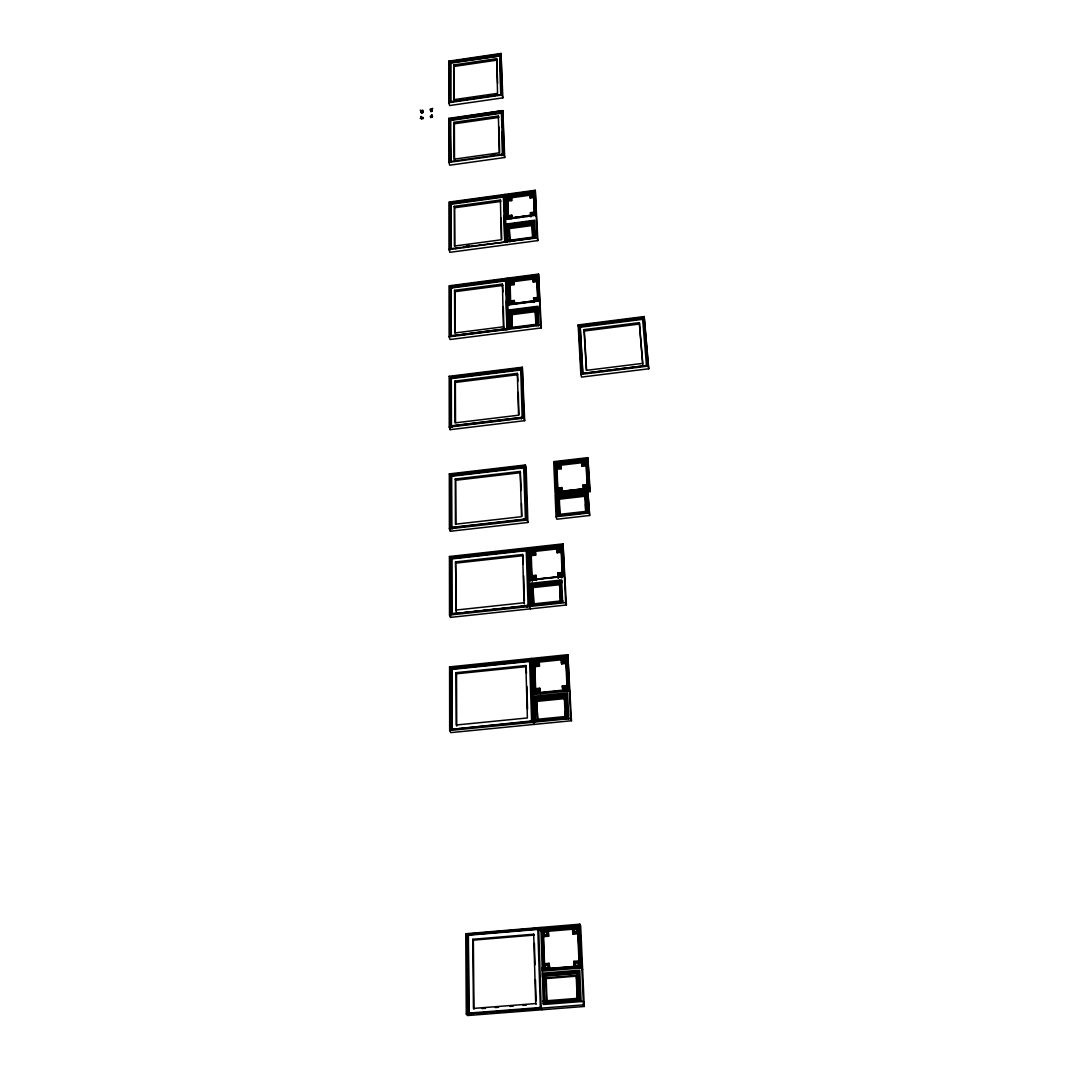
<?xml version="1.0" encoding="UTF-8"?>
<svg xmlns="http://www.w3.org/2000/svg" width="1069" height="1069" viewBox="0 0 1069 1069"><rect width="100%" height="100%" fill="white"/><g stroke="black" fill="none" stroke-linecap="round" stroke-linejoin="round"><path stroke-width="1.5" d="M432.237 117.243L432.25 116.08L430.313 116.334L430.66 117.47L432.237 117.243L431.903 114.944L431.462 116.187M432.277 111.336L432.29 110.174L430.713 110.401L430.7 111.564L432.277 111.336L431.943 109.038L432.731 108.343M430.66 117.47L430.673 116.307M422.161 117.523L421.026 116.494L421.36 118.806L422.95 118.579L422.95 117.416L420.211 118.365M423.017 112.085L422.656 110.374L421.079 110.601L421.44 111.737L423.017 111.51L423.003 112.673L421.427 112.9L420.304 110.134M421.36 118.806L421.026 116.494M421.427 112.9L421.44 111.737M577.768 999.849L577.995 1001.332L577.768 999.849L545.711 1002.348L545.564 1003.19M544.482 969.81L544.629 969.008L578.489 966.282L578.703 967.752L580.961 967.579L580.52 964.612L579.558 965.053L580.855 965.294M645.449 365.692L583.554 373.322M565.701 717.58L565.902 718.983L565.701 717.58L536.451 720.987M530.411 721.067L530.612 722.457L530.411 721.067L452.721 729.245M586.026 512.492L558.9 515.565M560.637 602.288L532.709 605.268M561.639 576.378L561.826 577.728L561.639 576.378L532.028 579.598L532.228 580.948L532.028 579.598M586.667 488.533L586.934 489.562M526.923 605.495L527.124 606.845L526.923 605.495L452.441 613.86M557.871 491.847L561.319 491.687M452.428 527.324L452.628 528.634L452.428 527.324L524.318 519.173L524.518 520.496M500.265 54.118L501.294 94.513L449.581 101.969L449.514 61.601L500.265 54.118L500.773 95.208L499.864 59.236M521.258 417.404L521.431 418.687L521.258 417.404L452.16 425.743L452.347 427.012L452.16 425.743M511.142 328.236L536.237 324.896M505.851 328.918L506.171 330L506.145 329.292L502.871 329.706M431.929 110.187L431.488 111.443M539.257 1008.455L539.057 1007.626L539.257 1008.455L541.529 1008.281L466.284 1013.973L467.42 1015.55L584.275 1006.477L580.667 925.968L579.852 924.177L465.75 933.731L466.284 1013.973L583.447 1004.86L584.275 1006.477M510.488 303.997L537.079 300.429M502.016 131.567L502.59 154.203L502.069 112.499M534.259 724.408L532.322 721.388L450.69 729.446L449.675 730.501L450.744 732.626L571.474 720.747L567.853 654.682L449.581 666.896L449.675 730.501L570.699 718.568L571.474 720.747M502.443 153.629L503.111 152.947L503.419 154.096L449.688 161.646L448.873 162.381L449.742 165.201L504.728 157.517L502.831 110.615L448.82 118.352L448.873 162.381L503.98 154.671L504.728 157.517M450.196 248.583L451.038 248.462L449.835 247.473L450.196 249.892L449.755 202.616L504.194 195.159L505.69 242.489L504.648 240.725L503.539 197.11L504.221 196.429L504.528 197.565L504.194 195.159L505.009 194.411L506.238 241.915L449.849 248.796L448.993 249.558L449.889 252.324L537.854 240.592L535.275 190.269L448.927 202.094L448.993 249.558L537.146 237.786L537.854 240.592M525.36 464.975L527.07 520.002L526.095 519.28L450.33 527.872L449.394 528.808L450.383 531.24L527.899 522.487L526.162 467.527L525.36 464.975L449.314 473.888L449.394 528.808L527.07 520.002L527.899 522.487M644.179 316.558L648.268 366.092L647.293 365.464L581.723 373.549L580.855 374.404L581.523 377.076L648.789 368.792L644.179 316.558L578.142 324.936L580.855 374.404L648.268 366.092L648.789 368.792M534.634 214.094L534.46 191.017L505.864 194.932L506.479 218.61L535.382 214.709L535.663 215.831L535.328 213.412L534.634 214.094L535.622 214.548M504.648 240.725L505.343 240.057L505.65 241.166M533.792 236.824L534.5 236.155L534.794 237.278L533.792 236.824L533.271 222.953L533.966 222.272M522.313 367.215L523.89 418.073L522.955 417.418L450.156 426.21L449.247 427.079L450.209 429.658L524.692 420.678L522.313 367.215L449.18 376.315L449.247 427.079L523.89 418.073L524.692 420.678M451.746 335.8L505.984 328.744M541.315 327.929L540.58 325.203L449.127 336.842L449.047 285.811L538.562 274.078L541.315 327.929L450.049 339.514L449.127 336.842L449.996 336.027L507.615 328.691L508.51 329.279L507.187 278.194L506.345 278.982L507.935 329.773L507.895 328.357L506.853 327.929L505.664 281.013L506.372 280.345M537.052 276.911L537.774 276.243L538.068 277.352L537.052 276.911L537.934 299.627L539.017 301.458L537.72 274.88L508.069 278.755L509.058 305.32L508.71 302.834L509.9 303.81L509.018 303.93M537.934 299.627L538.669 298.959L538.963 300.055M506.853 327.929L507.575 327.274L507.895 328.357M537.894 324.829L509.378 328.464L508.911 310.705L537.213 307.07L538.188 325.925L538.135 324.508L537.092 324.067L536.531 309.128L537.266 308.473L537.56 309.569L535.796 309.796L535.743 308.393M537.092 324.067L537.841 323.413L538.135 324.508M521.431 368.057L523.275 418.46L523.222 416.937L522.153 416.522L520.737 370.181L521.472 369.527L521.792 370.596L521.431 368.057L450.062 376.929L449.18 376.315M469.879 1013.011L470.106 1013.84L469.879 1013.011L539.057 1007.626M522.153 416.522L522.901 415.894L523.222 416.937M642.656 319.484L643.458 318.816L643.672 319.925L642.656 319.484L646.451 365.17L647.373 365.063L647.173 363.968L646.451 365.17M449.314 473.888L450.236 474.569L524.451 465.87L526.429 520.282L526.376 518.625L525.413 518.732L523.716 468.088L524.491 467.46M586.2 460.766L587.015 460.151L587.282 461.18L586.2 460.766L587.803 487.825L588.752 487.705L588.845 489.335L586.921 458.548L554.691 462.329L555.96 492.074L588.578 488.319M588.231 513.28L588.137 511.623L587.041 511.236L586.093 493.798L586.921 493.183L587.188 494.199L585.277 494.426L584.917 491.767L585.237 493.597L558.325 496.684L557.991 494.867L558.325 496.684M527.004 548.718L529.102 606.631L529.035 604.867L528.059 604.974L526.255 551.016L527.057 550.415L527.391 551.39L527.004 548.718L450.383 557.243L449.434 556.508L449.514 615.063L450.543 617.374L566.396 605.001L563.016 543.867L449.434 556.508M587.041 511.236L587.87 510.621L588.137 511.623M561.332 547.114L562.16 546.513L562.454 547.502L561.332 547.114L562.735 575.884L563.71 575.777L563.403 574.815L562.735 575.884M561.706 600.885L562.535 600.297L562.842 601.259L561.706 600.885L560.904 582.298L561.733 581.71M450.637 669.127L449.581 666.896L450.583 667.711L530.411 659.479L532.669 722.256L532.616 720.332L531.587 720.439L529.636 661.871L530.478 661.31L530.812 662.219M533.805 692.605L534.821 692.498L533.458 691.71L533.859 694.489L532.429 659.266L566.877 655.711L568.708 690.975L568.628 689.091L567.452 688.757L566.102 658.116L566.958 657.555M567.452 688.757L568.32 688.195L568.628 689.091M566.61 693.875L567.973 718.782L567.88 716.858L566.69 716.524L565.822 696.307L566.69 695.759L566.998 696.654L566.61 693.875L533.631 697.175L534.727 722.056L534.326 719.263L535.703 720.038L534.674 720.132M508.176 218.383L533.805 214.856M566.69 716.524L567.572 715.976L567.88 716.858M537.827 930.15L539.11 930.404L537.827 930.15L540.339 1006.691L541.475 1006.61L541.101 1005.956L540.339 1006.691M577.941 928.052L579.211 928.32L577.941 928.052L579.558 965.053M580.173 998.834L578.863 998.593L577.808 974.126L578.77 973.699M578.863 998.593L579.839 998.179M448.739 61.16L501.04 53.45L502.844 97.867L449.635 105.537L448.793 102.664L448.739 61.16L449.555 64.046M450.704 102.437L450.624 63.205L499.784 55.962L450.45 62.617L449.514 61.601M496.711 58.661L497.539 93.364L453.857 99.671L453.737 64.968L496.711 58.661L497.633 83.235M454.272 99.444L454.138 66.425L497.085 60.118M449.581 101.969L501.294 94.513M448.793 102.664L502.109 94.981L501.04 53.45M430.526 110.414L430.366 109.265L431.943 109.038L432.29 110.174M449.608 118.819L502.831 110.615L503.98 154.671L503.138 154.163L502.042 111.323L502.336 112.472L449.955 119.969L449.608 118.819L449.688 161.646M451.372 119.755L451.212 118.592L451.546 120.329L500.746 113.301L500.439 111.55L500.746 113.301M449.955 121.144L450.744 121.038L450.837 161.446L449.955 119.969M453.951 122.347L498.395 116L498.769 117.43L454.365 123.777L453.951 122.347L454.084 159.161L499.276 152.84L498.395 116M491.593 155.393L494.827 154.938M449.755 202.616L450.116 203.738L451.773 204.152L502.844 197.15L502.524 195.386L502.844 197.15M504.501 196.295L451.599 203.591L451.412 202.388L451.759 203.511M505.864 194.932L506.171 196.068L507.855 196.469L533.097 193.021L532.79 191.244L533.097 193.021M534.741 192.153L507.695 195.908L507.534 194.705L507.828 195.841M506.198 197.337L507.04 197.217L505.891 196.202L506.198 197.337L506.171 196.068M511.276 199.181L507.521 199.703L507.895 201.106L511.663 200.598L511.196 196.335L511.57 197.738L530.117 195.213L530.224 198.059L533.992 197.551L533.631 196.135L529.863 196.643L529.756 193.796L530.117 195.213M454.258 206.344L500.412 200.037L500.8 201.44L454.686 207.747L454.258 206.344L454.405 246.044L501.361 239.763L500.412 200.037M509.592 216.927L512.118 216.593L511.744 215.19L507.949 215.697L508.336 217.101L507.895 201.106M530.919 216.967L530.451 212.651L534.246 212.13M530.558 215.55L508.029 218.597L507.441 196.843L533.525 193.275L534.366 215.043L531.827 215.377M510.06 218.651L514.83 218.009M518.024 217.568L522.794 216.927M525.988 216.499L530.758 215.844M505.664 219.372L536.25 215.243M505.784 224.116L534.741 220.201L535.435 238.013M506.639 224.65L533.925 220.962L534.553 237.478L507.08 241.14L506.639 224.65L506.987 227.069L507.828 226.949L506.679 225.947L506.987 227.069M506.947 225.773L534.206 222.098M508.51 225.626L508.336 224.423L508.657 226.187L532.536 222.98L532.228 221.203L532.562 223.621L534.259 223.394M509.191 227.162L509.94 241.647L509.191 227.162L532.068 224.089L532.923 238.574M509.579 228.566L532.429 225.492M466.164 245.91L469.398 245.482M509.552 240.258L532.549 237.171L532.068 224.089M508.203 240.832L507.04 239.83L508.203 240.832L507.681 226.387M455.14 248.583L458.401 248.142M463.278 247.487L468.155 246.845M471.416 246.404L474.676 245.964M479.553 245.322L484.444 244.667M487.691 244.226L490.952 243.799M495.829 243.144L499.089 242.703M510.675 241.166L515.485 240.512M518.692 240.084L523.489 239.443M526.696 239.015L531.507 238.374M449.996 336.027L449.902 286.372L506.345 278.982L506.653 280.091L504.942 281L451.987 287.922L451.626 286.145L451.813 287.374L504.782 280.439L504.608 279.209L504.942 281M508.069 278.755L508.39 279.864L510.127 280.319L538.014 275.989L538.068 277.352M510.113 279.637L509.806 278.528L509.98 279.771L536.157 276.337L535.983 275.107L536.304 276.898M450.276 288.83L451.131 288.71L451.238 335.559L449.996 334.61L451.238 335.559M513.695 283.272L509.793 283.779L510.18 285.156L514.082 284.648L513.601 280.198L513.989 281.575L533.217 279.076L533.324 282.136L537.239 281.628L536.879 280.252L532.963 280.759L532.843 277.686M503.325 306.79L503.846 328.143L503.432 326.793L454.726 332.993L454.566 290.314L502.417 284.06L502.978 291.997M454.566 290.314L455.02 291.663L502.818 285.436M511.957 302.18L514.577 301.846L514.189 300.469L510.26 300.977L510.648 302.353L510.18 285.156M534.086 302.46L533.591 297.97L537.533 297.449M508.737 304.224L538.723 300.349M512.439 304.184L517.396 303.543M520.697 303.115L525.667 302.474M528.968 302.046L533.925 301.405M507.882 305.026L539.631 300.937M508.016 310.117L538.068 306.255L538.803 325.43M508.911 310.705L509.232 311.801L537.507 308.166L537.56 309.569M510.995 312.268L510.661 310.478L510.995 312.268L535.769 309.088L535.449 307.297L535.622 308.54M509.272 313.204L510.14 313.083L508.951 312.108L509.272 313.204L509.232 311.801M536.184 325.724L535.81 324.375L511.944 327.408L511.557 313.324L535.288 310.277L536.13 324.161M511.557 313.324L511.957 314.687L535.649 311.64M510.541 328.009L509.338 327.047L510.541 328.009L509.98 312.536M455.394 335.746L451.933 335.626M460.298 335.118L465.215 334.49M468.489 334.076L473.407 333.448M476.68 333.034L481.584 332.406M484.858 331.991L489.776 331.363M493.05 330.949L497.967 330.321M514.563 328.21L511.289 328.076M519.24 327.622L523.917 327.02M527.03 326.633L531.707 326.032M581.723 373.549L579.077 325.537L579.331 326.633L643.551 318.495L643.338 317.386L579.077 325.537L578.142 324.936L578.797 327.675M581.028 326.579L580.868 325.31L581.162 327.127L641.801 319.444L641.747 318.722M639.329 322.651L642.603 363.393L586.346 370.355L584.008 329.64L639.329 322.651L642.87 364.756M584.008 329.64L584.329 331.002L639.596 324.027M450.209 429.658L450.062 376.929L452.227 378.493L519.975 370.088L519.628 368.284L519.975 370.088M519.948 369.353L521.752 369.126M452.227 377.758L451.853 376.716L452.04 377.972L519.815 369.553M451.332 379.335L450.076 378.399L451.332 379.335L451.439 425.609L450.156 424.687L451.439 425.609M517.356 373.362L518.572 415.2L455.06 422.883L454.913 381.098L517.356 373.362L517.944 381.125M454.913 381.098L455.367 382.421L517.757 374.684M582.819 373.028L581.643 372.065L582.819 373.028L580.307 327.956L579.157 326.967L579.411 328.063L579.331 326.633M588.658 373.054L583.647 373.121M593.536 372.453L596.796 372.052M601.673 371.451L604.92 371.037M609.811 370.435L614.688 369.834M617.935 369.433L624.443 368.631M627.703 368.23L632.581 367.629M635.841 367.228L640.719 366.627M453.991 426.063L458.935 425.462M463.866 424.861L468.797 424.273M472.084 423.872L477.015 423.284M480.302 422.883L485.232 422.282M490.177 421.694L495.107 421.092M498.395 420.705L503.325 420.104M508.256 419.502L513.187 418.914M516.487 418.513L521.418 417.926M590.248 491.566L587.816 457.652L553.715 461.648L555.052 492.996L589.58 489.027L590.248 491.566L586.975 491.94M450.383 531.24L450.236 474.569L452.481 476.159L522.928 467.915L522.567 466.097L522.928 467.915M522.901 467.113L524.772 466.899L524.451 465.87M554.691 462.329L556.909 463.933L585.344 460.605L585.037 458.775L585.344 460.605M585.304 459.804L587.188 459.59L587.282 461.18M452.481 475.358L452.093 474.355L452.294 475.652L522.768 467.394M556.869 463.131L556.575 462.115L556.762 463.425L585.211 460.084M451.559 477.055L450.236 476.159L451.559 477.055L451.679 527.097L450.33 526.215L451.679 527.097M556 464.841L554.758 463.919L556 464.841L556.708 481.411M560.837 467.474L556.602 467.968L556.976 469.238L561.212 468.757L560.677 463.893L561.051 465.175L581.937 462.73L582.124 466.311L586.373 465.817L586.039 464.534L581.79 465.028L581.589 461.447L581.937 462.73M520.215 471.416L521.525 516.688L455.447 524.198L455.274 479.006L520.215 471.416L521.137 490.457M455.274 479.006L455.755 480.262L520.63 472.685M562.227 491.259L561.746 487.558L557.483 488.052L557.858 489.321L560.691 488.987M583.046 488.774L582.859 485.126L587.148 484.631M584.623 486.235L587.482 485.901M557.149 491.352L555.893 490.444L557.149 491.352L556.855 484.725M566.116 491.125L570.913 490.577M574.106 490.217L580.494 489.482M583.701 489.108L586.894 488.747M587.736 490.631L555.105 494.372L556.054 516.728L556.815 519.213L589.647 515.499L587.736 490.631L589.647 515.499M586.828 491.553L587.963 512.278L556.976 515.779L556.094 495.081L586.828 491.553L587.188 494.199M556.094 495.081L556.388 496.096L558.299 495.869M585.184 492.782L587.095 492.568M558.178 496.19L585.09 493.103M557.417 497.619L556.161 496.711L557.417 497.619L558.165 515.017L556.909 514.136L558.165 515.017M584.73 494.974L585.612 511.41L559.675 514.349L558.953 497.927L584.73 494.974L585.251 499.53M558.953 497.927L559.328 499.183L585.077 496.243M454.258 527.618L460.792 526.883M464.053 526.509L470.587 525.774M473.848 525.4L478.752 524.852M483.656 524.291L488.56 523.743M493.45 523.182L498.354 522.634M501.615 522.26L506.519 521.699M511.423 521.151L516.327 520.59M521.218 520.042L524.318 519.173M563.938 515.205L559.007 515.245M568.721 514.657L573.505 514.109M578.289 513.574L583.073 513.026M556.054 516.728L588.966 513M530.211 579.425L531.186 579.318L529.877 578.463L530.264 581.148L528.928 548.504L562.08 544.829L562.454 547.502M450.543 617.374L450.383 557.243L450.784 558.205L452.695 557.991L452.695 558.833L525.427 550.762L525.066 548.932L525.427 550.762M525.4 549.92L527.338 549.693M528.928 548.504L529.262 549.479L531.199 549.266L531.226 550.121L560.477 546.874L560.143 545.043L560.477 546.874M560.437 546.018L562.388 545.805M452.695 557.991L452.294 557.029L452.494 558.352L525.267 550.268M531.199 549.266L530.865 548.29L531.066 549.626L560.33 546.379M530.291 551.069L528.981 550.201L530.291 551.069L531.186 579.318M535.235 553.929L530.879 554.41L531.293 555.626L535.649 555.145L535.101 550.107L535.516 551.323L557.002 548.945L557.163 552.767L561.532 552.285L561.145 551.056L556.775 551.537L556.615 547.729L557.002 548.945M455.581 561.893L456.263 611.254L455.581 561.893L522.634 554.477L523.289 564.004M456.075 563.096L523.048 555.68M535.957 575.322L536.504 580.414L535.957 575.322L531.574 575.803L531.988 577.006L531.293 555.626M557.671 572.957L558.232 578.048L557.671 572.957L562.08 572.476L562.468 573.679M533.444 576.846L536.371 576.525M557.844 576.846L531.694 579.692L530.758 550.588L560.984 547.234L562.254 576.365L559.314 576.685M529.93 580.2L563.483 576.538L562.08 544.829M530.037 583.407L561.653 579.973L562.615 602.074L530.732 605.482L530.037 583.407L530.424 586.106L531.4 585.999L532.001 604.56L530.678 603.718L532.001 604.56M530.371 584.369L532.322 584.155L532.362 585.024L560.036 582.017L559.688 580.186L560.076 582.886L562.04 582.672M559.996 581.148L561.96 580.935M532.322 584.155L532.001 583.193L532.188 584.543L559.875 581.536M532.99 586.346L559.501 583.474L560.25 601.005L533.565 603.865L532.99 586.346L533.979 605.041L533.565 603.865M533.404 587.536L559.889 584.676L560.57 600.591M455.755 610.078L524.037 602.756L524.465 603.932M451.866 613.138L450.477 612.31L451.866 613.138L451.746 559.782L450.383 558.927L450.797 559.889L450.784 558.205M457.799 613.379L452.641 613.446M461.1 613.031L466.044 612.497M471.001 611.976L475.946 611.441M480.89 610.907L487.491 610.199M490.791 609.851L495.749 609.317M500.693 608.795L505.65 608.261M510.594 607.726L517.196 607.032M520.496 606.671L527.097 605.963M536.291 604.987L532.843 604.867M541.221 604.453L546.139 603.932M551.056 603.397L555.987 602.876M566.396 605.001L565.635 602.635L449.514 615.063L450.49 614.074L528.754 605.695L530.612 608.822M450.69 729.446L450.583 667.711L450.998 668.606L452.989 668.392L452.989 669.314L528.767 661.511L528.393 659.68L528.767 661.511M528.741 660.589L530.758 660.388L530.411 659.479M532.429 659.266L532.776 660.174L534.781 659.974L534.821 660.883L565.207 657.756L564.86 655.925L565.207 657.756M565.167 656.834L567.185 656.633L566.877 655.711M452.989 668.392L452.575 667.497L452.788 668.86L528.607 661.056M534.781 659.974L534.447 659.052L534.647 660.428L565.047 657.301M452 670.33L450.583 669.541L452 670.33L452.134 728.283L450.69 727.521L452.134 728.283M533.832 661.911L532.482 661.11L533.832 661.911L534.153 671.573M566.102 658.116L567.278 658.464M539.003 665.078L534.46 665.546L534.888 666.668L539.417 666.201L538.856 660.936L539.284 662.072L561.572 659.773L561.746 663.916L566.303 663.448M525.868 665.506L527.391 717.967L456.182 725.009L455.995 672.682L525.868 665.506L526.482 673.189M561.572 659.773L561.185 658.638L561.359 662.78L565.915 662.312M455.995 672.682L456.516 673.791L526.295 666.628M535.208 688.69L539.792 688.236L540.353 693.567L539.792 688.236M562.909 691.296L562.334 685.951L566.931 685.496M533.511 693.594L568.401 690.08M532.522 694.636L569.47 690.921L570.245 693.153M532.576 696.333L567.599 692.819L568.735 718.769M533.631 697.175L533.979 698.07L536.01 697.857L536.05 698.805L564.913 695.906L564.552 694.075L564.953 696.854L565.822 696.307M564.873 694.97L566.917 694.756M536.01 697.857L535.676 696.975L535.876 698.364L564.753 695.465M535.048 699.848L533.685 699.073L535.048 699.848L535.703 720.038M536.705 700.262L537.76 720.386L536.705 700.262L564.365 697.482L564.953 703.362M537.132 701.358L564.753 698.591M537.333 719.29L565.167 716.551L564.365 697.482M534.38 721.187L567.652 717.9M466.859 935.469L465.75 933.731L469.478 935.121L536.865 929.482L536.478 928.293L536.865 929.482M536.852 929.001L539.07 928.814L539.11 930.404M469.478 934.64L469.037 933.932L469.264 934.76L536.678 929.135M580.961 967.579L578.797 925.38L540.927 928.547L543.506 929.068L543.546 930.177L576.939 927.398L576.565 925.567L576.939 927.398M576.899 926.288L579.117 926.101L579.211 928.32M543.506 929.068L543.146 928.36L543.359 929.83L576.779 927.037M468.97 1012.249L467.394 1011.715L468.97 1012.249L468.396 936.31L467.3 936.404L467.287 934.814M542.477 931.38L540.994 930.765L542.477 931.38L542.731 939.41M548.156 935.362L543.172 935.776L543.627 936.658L548.611 936.244L547.996 930.364L548.437 931.246L572.931 929.202L573.144 934.199L578.155 933.785M472.805 939.263L533.685 934.199L534.153 935.081L473.353 940.132L472.805 939.263L473.433 1008.428L535.703 1003.564L536.184 1004.366M572.931 929.202L572.516 928.32L572.73 933.317L577.741 932.903M544.068 963.717L549.105 963.316L549.733 969.262L549.105 963.316M573.906 961.298L574.534 967.258L573.906 961.298L578.97 960.897L579.385 961.739M543.653 968.3L542.17 967.712L543.653 968.3L542.985 947.428M548.036 969.089L557.711 968.314M562.535 967.913L570.592 967.271M575.429 966.884L578.65 966.617L578.703 967.752M542.237 969.984L580.627 966.897M542.277 971.133L581.803 967.953L582.618 969.636M542.344 973.178L579.745 970.171L581.122 1001.586M545.03 975.957L544.629 974.14L545.03 975.957L576.792 973.405L576.405 971.587L578.997 972.082L578.676 971.414L542.371 974.327L542.811 977.28L543.947 977.186L544.722 1001.6L543.212 1001.038L544.722 1001.6M542.745 974.995L544.99 974.808M544.843 975.623L576.632 973.071M579.104 974.367L576.846 974.554L576.739 972.269M577.1 987.649L577.594 999.181L577.18 998.366L546.513 1000.758L545.765 977.734L576.191 975.289L576.752 979.431M545.765 977.734L546.219 978.563L576.605 976.131M553.421 1001.065L556.642 1000.811M566.316 1000.063L569.536 999.809M552.299 1002.174L561.92 1001.426M565.127 1001.172L576.338 1000.29M482.172 1008.588L485.446 1008.321M495.268 1007.559L498.542 1007.305M509.993 1006.41L513.267 1006.156M523.088 1005.381L526.362 1005.127M578.676 971.414L579.933 1000.504L543.293 1003.363L543.667 1004.018L545.938 1003.831L545.711 1002.348M543.947 977.186L542.451 976.612L542.811 977.28M466.859 935.709L468.396 936.31M531.4 585.999L530.09 585.144L530.424 586.106M449.915 287.735L451.131 288.71M508.109 280.118L509.285 281.107L508.416 281.227L508.39 279.864M451.038 248.462L450.944 204.887L449.768 203.885L450.116 205.007L450.116 203.738M450.677 160.885L449.688 160.43L450.036 161.566M421.079 111.751L422.215 112.779M431.889 116.107L432.678 116.574M542.103 1009.751L541.168 1008.147L538.682 927.625M539.07 928.814L538.696 928.106L466.846 934.119L467.861 1014.013L467.848 1012.343M584.115 1003.029L583.3 1001.412L543.333 1004.526L540.901 927.438M577.808 974.126L579.024 998.914M572.73 933.317L573.144 934.199M450.33 527.872L450.73 528.848L450.73 527.204M532.616 720.332L532.268 719.464L531.587 720.439M450.156 426.21L450.543 427.239L450.53 425.716M528.059 604.974L528.701 603.932L529.035 604.867M562.334 685.951L562.842 689.893M561.359 662.78L561.746 663.916M449.902 286.372L451.987 287.922M526.376 518.625L526.042 517.637L525.413 518.732M560.904 582.298L561.853 601.353M556.775 551.537L557.163 552.767M422.95 117.991L422.95 118.579M430.366 109.265L430.7 110.976M431.903 114.944L432.25 116.08M448.82 118.352L449.661 121.211M505.664 281.013L506.158 294.496M450.624 63.205L450.543 101.862M453.737 64.968L454.138 66.425M507.08 241.14L507.387 242.262L507.361 240.939M506.759 218.45L506.452 217.328L507.601 218.33L506.88 196.656M503.539 197.11L504.02 210.593M533.591 297.97L533.966 299.333M536.531 309.128L537.239 324.615M586.093 493.798L587.175 511.73M582.859 485.126L583.206 486.395M537.213 307.07L537.507 308.166M588.752 487.705L588.484 486.689L587.803 487.825M532.963 280.759L533.324 282.136M581.79 465.028L582.124 466.311M503.138 154.163L503.446 155.312M586.921 458.548L587.188 459.59M537.72 274.88L538.014 275.989M501.414 113.194L501.896 126.703M530.451 212.651L530.812 214.054M502.109 94.981L502.844 97.867M533.271 222.953L533.939 237.385M529.863 196.643L530.224 198.059M647.293 365.464L647.493 366.547L643.338 317.386M641.801 319.444L641.534 317.627L641.694 318.883M422.656 110.374L422.83 111.523M584.329 331.002L586.574 370.061M581.122 326.406L581.162 327.127M587.816 457.652L589.58 489.027M580.173 327.408L582.685 372.48M579.345 337.55L579.973 349.082M580.427 357.313L580.975 367.202M586.627 470.454L587.402 484.351M585.518 504.448L585.865 511.022M561.051 465.175L561.212 468.757M561.746 487.558L561.92 491.206M563.016 543.867L565.635 602.635M567.853 654.682L570.699 718.568M579.852 924.177L583.447 1004.86M559.328 499.183L559.982 513.962M566.263 658.571L567.104 677.92M567.251 681.14L567.599 689.198M578.102 928.413L578.877 946.092M579.024 949.312L579.732 965.387M556.976 469.238L557.858 489.321M566.182 701.411L566.851 716.965M555.853 464.32L556.989 490.845M557.27 497.112L558.018 514.523M554.985 463.358L555.065 464.948M556.187 491.459L556.268 493.076M556.388 496.096L556.468 497.726M565.301 711.286L565.501 716.056M554.891 474.101L555.372 485.633M556 500.092L556.401 509.646M576.191 975.289L577.18 998.366M535.275 190.269L537.146 237.786M538.562 274.078L540.58 325.203M534.46 191.017L535.382 214.709M534.086 196.79L534.767 214.655M537.266 279.089L538.081 300.175M537.654 300.576L536.758 277.178L509.713 280.719L510.341 304.104M535.288 310.277L535.81 324.375M535.516 551.323L535.649 555.145M539.284 662.072L539.417 666.201M548.437 931.246L548.611 936.244M546.219 978.563L546.981 1001.573M534.888 666.668L535.582 688.155M543.627 936.658L544.482 962.928M534.513 682.837L534.821 692.498M530.117 550.588L531.026 578.837M531.24 585.518L531.827 604.079M533.672 661.457L534.647 692.057M534.888 699.407L535.529 719.597M542.29 931.019L543.466 967.966M543.76 976.852L544.535 1001.279M529.262 549.479L529.315 551.176M532.776 660.174L532.83 662.018M533.979 698.07L534.032 699.954M541.302 929.255L541.368 931.473M542.531 968.394L542.611 970.665M543.587 1001.693L543.667 1004.018M527.939 547.769L529.77 606.47M531.4 658.451L533.378 722.243M518.278 392.376L518.933 414.906M521.525 503.392L521.899 516.314M523.636 575.656L524.371 600.604M526.87 686.285L527.538 709.228M534.393 943.326L535.021 964.772M535.449 979.618L536.077 1001.065M522.634 554.477L524.037 602.756M533.685 934.199L535.703 1003.564M511.57 197.738L511.663 200.598M513.989 281.575L514.082 284.648M511.744 215.19L511.824 218.089M514.189 300.469L514.269 303.596M511.957 314.687L512.305 327.194M509.125 280.559L509.9 303.81M504.154 215.444L504.809 241.287M506.318 300.977L507.013 328.464M499.009 127.037L499.624 152.667M501.187 217.996L501.708 239.496M502.417 284.06L503.432 326.793M473.353 940.132L473.981 1009.216M468.182 935.963L468.743 1011.942M454.365 123.777L454.512 160.577M454.686 207.747L454.846 245.776M455.02 291.663L455.18 332.7M455.367 382.421L455.528 422.509M455.755 480.262L455.928 523.81M456.516 673.791L456.717 726.092M450.771 204.339L450.864 247.914M450.944 288.162L451.051 335.025M451.145 378.814L451.252 425.088M451.359 476.547L451.479 526.603M451.546 559.301L451.666 612.671M451.786 669.889L451.92 727.855M450.45 377.985L450.45 379.455M450.637 475.585L450.637 477.162M450.998 668.606L450.998 670.437M532.509 197.217A1.363 1.002 -14.7 0 1 531.493 197.217M530.879 196.135A1.363 1.002 -14.7 0 1 533.511 196.121M508.269 199.489A1.363 1.002 -15.4 0 1 510.568 198.527M508.791 218.557A1.363 1.016 -15.5 0 1 510.341 217.368A1.363 1.016 -15.5 0 1 511.436 218.544M531.547 215.47A1.376 1.016 -14.8 0 1 534.072 214.682M534.006 280.653A1.403 1.082 -15.2 0 1 536.558 279.557M513.147 283.713A1.403 1.082 -16 0 1 511.57 284.381M510.608 283.699A1.403 1.082 -16 0 1 511.623 282.256A1.403 1.082 -16 0 1 513.294 282.857M511.169 304.197A1.416 1.096 -16.2 0 1 512.732 302.647A1.416 1.096 -16.2 0 1 513.721 304.211M534.727 300.87A1.416 1.096 -15.3 0 1 537.119 299.841M582.832 464.587A1.523 1.269 -14.7 0 1 585.598 463.385M557.417 467.554A1.523 1.269 -16 0 1 558.472 465.897A1.523 1.269 -16 0 1 560.316 466.645M558.406 491.152A1.537 1.283 -16.3 0 1 560.129 489.722A1.537 1.283 -16.3 0 1 561.399 491.246M584.529 489.094A1.537 1.296 -14.9 0 1 584.275 488.84M584.115 487.865A1.537 1.296 -14.9 0 1 587.122 487.945M557.898 550.936A1.577 1.35 -17.3 0 1 560.744 549.68M532.99 579.919A1.59 1.363 -19.4 0 1 533.511 577.621A1.59 1.363 -19.4 0 1 535.663 578.743M535.195 579.759A1.59 1.363 -19.4 0 1 534.874 579.999M531.908 554.143A1.563 1.336 -18.9 0 1 532.87 552.085A1.563 1.336 -18.9 0 1 534.807 553.248M534.34 554.236A1.563 1.336 -18.9 0 1 532.843 554.704M559.14 576.779A1.59 1.376 -17.8 0 1 559.715 574.841A1.59 1.376 -17.8 0 1 561.853 575.189M538.322 664.891A1.63 1.457 -21.9 0 1 536.117 665.573M535.783 665.372A1.63 1.457 -21.9 0 1 535.957 663.141A1.63 1.457 -21.9 0 1 538.335 663.408M562.682 662.286A1.644 1.457 -19.8 0 1 563.657 660.054A1.644 1.457 -19.8 0 1 565.701 661.35M537.012 693.206A1.657 1.483 -23 0 1 536.438 691.175A1.657 1.483 -23 0 1 538.669 690.48A1.657 1.483 -23 0 1 539.244 692.498M563.857 689.933A1.657 1.497 -20.7 0 1 564.846 687.648A1.657 1.497 -20.7 0 1 566.904 688.971M574.454 932.636A1.817 1.75 -46.1 0 1 575.229 929.616A1.817 1.75 -46.1 0 1 577.42 931.7M544.321 934.76A1.817 1.737 -47.8 0 1 544.856 932.382A1.817 1.737 -47.8 0 1 547.221 932.596A1.817 1.737 -47.8 0 1 547.114 935.001M545.417 968.073A1.844 1.764 -54.3 0 1 546.967 965.28A1.844 1.764 -54.3 0 1 548.517 967.939M547.862 968.634A1.844 1.764 -54.3 0 1 545.698 968.434M575.87 966.002A1.844 1.777 -54.2 0 1 576.231 963.129A1.844 1.777 -54.2 0 1 578.877 964.118M578.877 965.053A1.844 1.777 -54.2 0 1 578.423 965.895M566.463 689.799L566.664 691.189L566.463 689.799M535.703 692.899L535.903 694.275L535.703 692.899M501.642 154.364L501.802 155.54L501.642 154.364M585.839 460.939L556.455 464.387L557.63 491.7L587.349 488.279L585.839 460.939M565.728 658.17L534.326 661.404L535.342 692.912L567.118 689.719L565.728 658.17M577.527 927.905L543.012 930.778L544.241 968.821L579.184 966.002L577.527 927.905M509.071 217.982A1.376 1.016 -15.5 0 0 511.116 216.86A1.376 1.016 -15.5 0 0 509.111 216.179A1.376 1.016 -15.5 0 0 509.071 217.982M508.55 198.887A1.363 1.002 -15.4 0 0 510.568 197.792A1.363 1.002 -15.4 0 0 508.577 197.124A1.363 1.002 -15.4 0 0 508.55 198.887M531.133 195.801A1.363 1.002 -14.7 0 0 533.164 194.705A1.363 1.002 -14.7 0 0 531.159 194.037A1.363 1.002 -14.7 0 0 531.133 195.801M531.854 214.896A1.376 1.029 -14.8 0 0 533.885 213.773A1.376 1.029 -14.8 0 0 531.868 213.092A1.376 1.029 -14.8 0 0 531.854 214.896M535.048 300.402A1.416 1.096 -15.3 0 0 537.159 299.213A1.416 1.096 -15.3 0 0 535.061 298.465A1.416 1.096 -15.3 0 0 535.048 300.402M534.286 279.864A1.416 1.082 -15.2 0 0 536.371 278.702A1.416 1.082 -15.2 0 0 534.3 277.967A1.416 1.082 -15.2 0 0 534.286 279.864M510.848 282.924A1.403 1.082 -16 0 0 512.946 281.762A1.403 1.082 -16 0 0 510.888 281.027A1.403 1.082 -16 0 0 510.848 282.924M511.423 303.449A1.416 1.096 -16.2 0 0 513.534 302.273A1.416 1.096 -16.2 0 0 511.45 301.511A1.416 1.096 -16.2 0 0 511.423 303.449M584.502 487.998A1.537 1.296 -14.9 0 0 586.774 486.676A1.537 1.296 -14.9 0 0 584.476 485.74A1.537 1.296 -14.9 0 0 584.502 487.998M583.206 464.026A1.523 1.269 -14.7 0 0 585.465 462.717A1.523 1.269 -14.7 0 0 583.18 461.808A1.523 1.269 -14.7 0 0 583.206 464.026M557.751 466.993A1.523 1.269 -16 0 0 560.009 465.696A1.523 1.269 -16 0 0 557.751 464.774A1.523 1.269 -16 0 0 557.751 466.993M558.793 490.965A1.537 1.283 -16.3 0 0 561.078 489.642A1.537 1.283 -16.3 0 0 558.793 488.707A1.537 1.283 -16.3 0 0 558.793 490.965M559.715 576.151A1.59 1.376 -17.8 0 0 561.639 574.307A1.59 1.376 -17.8 0 0 559.007 573.879A1.59 1.376 -17.8 0 0 559.715 576.151M558.245 550.482A1.577 1.35 -17.3 0 0 560.584 549.119A1.577 1.35 -17.3 0 0 558.245 548.13A1.577 1.35 -17.3 0 0 558.245 550.482M532.429 553.488A1.577 1.336 -18.9 0 0 534.34 551.671A1.577 1.336 -18.9 0 0 531.761 551.27A1.577 1.336 -18.9 0 0 532.429 553.488M533.271 579.024A1.59 1.363 -19.4 0 0 535.195 577.18A1.59 1.363 -19.4 0 0 532.589 576.766A1.59 1.363 -19.4 0 0 533.271 579.024M563.283 661.778A1.644 1.457 -19.8 0 0 565.26 659.827A1.644 1.457 -19.8 0 0 562.548 659.346A1.644 1.457 -19.8 0 0 563.283 661.778M536.077 664.571A1.644 1.457 -21.9 0 0 538.068 662.62A1.644 1.457 -21.9 0 0 535.369 662.152A1.644 1.457 -21.9 0 0 536.077 664.571M536.985 692.218A1.657 1.483 -23 0 0 538.99 690.24A1.657 1.483 -23 0 0 536.277 689.746A1.657 1.483 -23 0 0 536.985 692.218M564.459 689.452A1.657 1.497 -20.7 0 0 566.463 687.461A1.657 1.497 -20.7 0 0 563.724 686.979A1.657 1.497 -20.7 0 0 564.459 689.452M575.296 932.208A1.817 1.75 -45.9 0 0 576.832 929.469A1.817 1.75 -45.9 0 0 573.746 929.602A1.817 1.75 -45.9 0 0 575.296 932.208M545.858 934.613A1.817 1.737 -47.6 0 0 546.673 931.593A1.817 1.737 -47.6 0 0 543.693 932.529A1.817 1.737 -47.6 0 0 545.858 934.613M546.967 967.993A1.857 1.764 -54.1 0 0 547.782 964.906A1.857 1.764 -54.1 0 0 544.776 965.855A1.857 1.764 -54.1 0 0 546.967 967.993M577.207 965.548A1.844 1.777 -54 0 0 577.995 962.461A1.844 1.777 -54 0 0 574.975 963.41A1.844 1.777 -54 0 0 577.207 965.548"/></g></svg>
